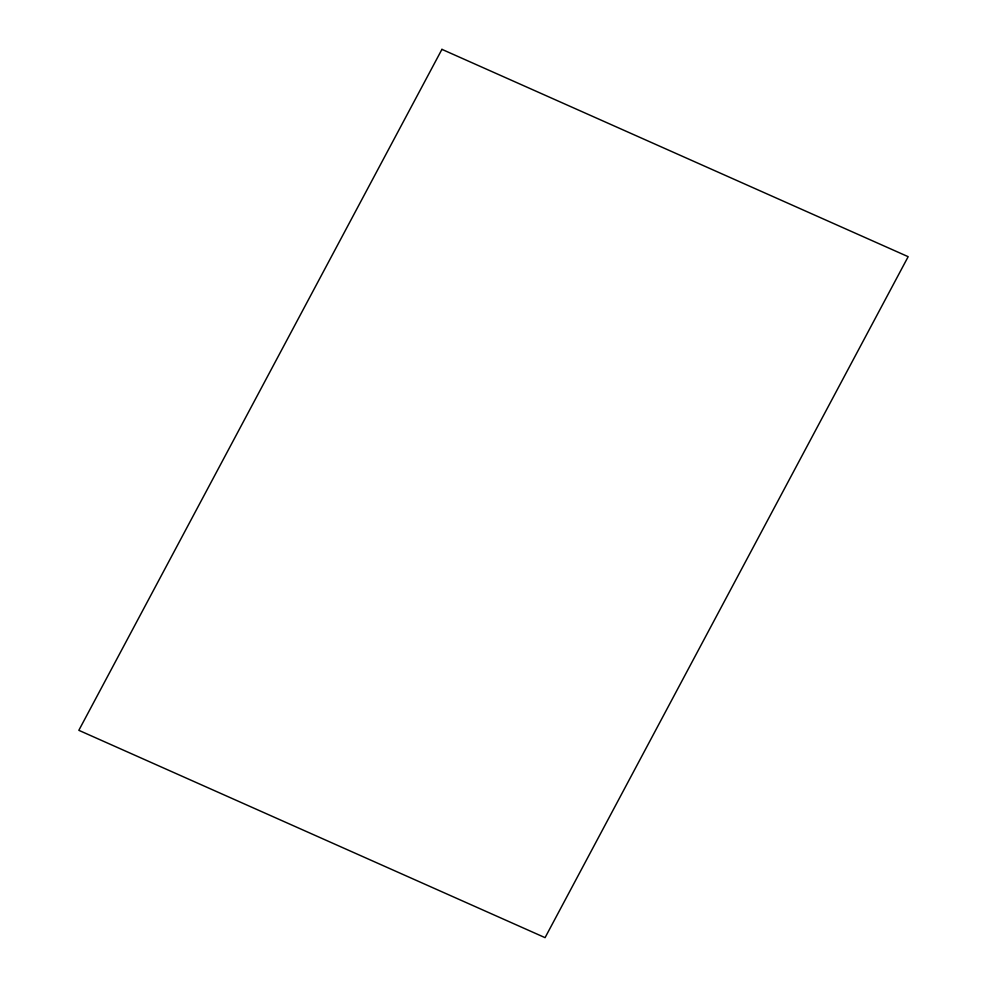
<?xml version="1.0" encoding="UTF-8"?>
<svg xmlns="http://www.w3.org/2000/svg" width="987" height="987" viewBox="0 0 987 987"><rect width="100%" height="100%" fill="white"/><g stroke="black" fill="none" stroke-linecap="round" stroke-linejoin="round"><path stroke-width="1.48" d="M441.929 49.35L78.837 730.318L545.071 937.65L908.163 256.682L441.929 49.35"/></g></svg>
